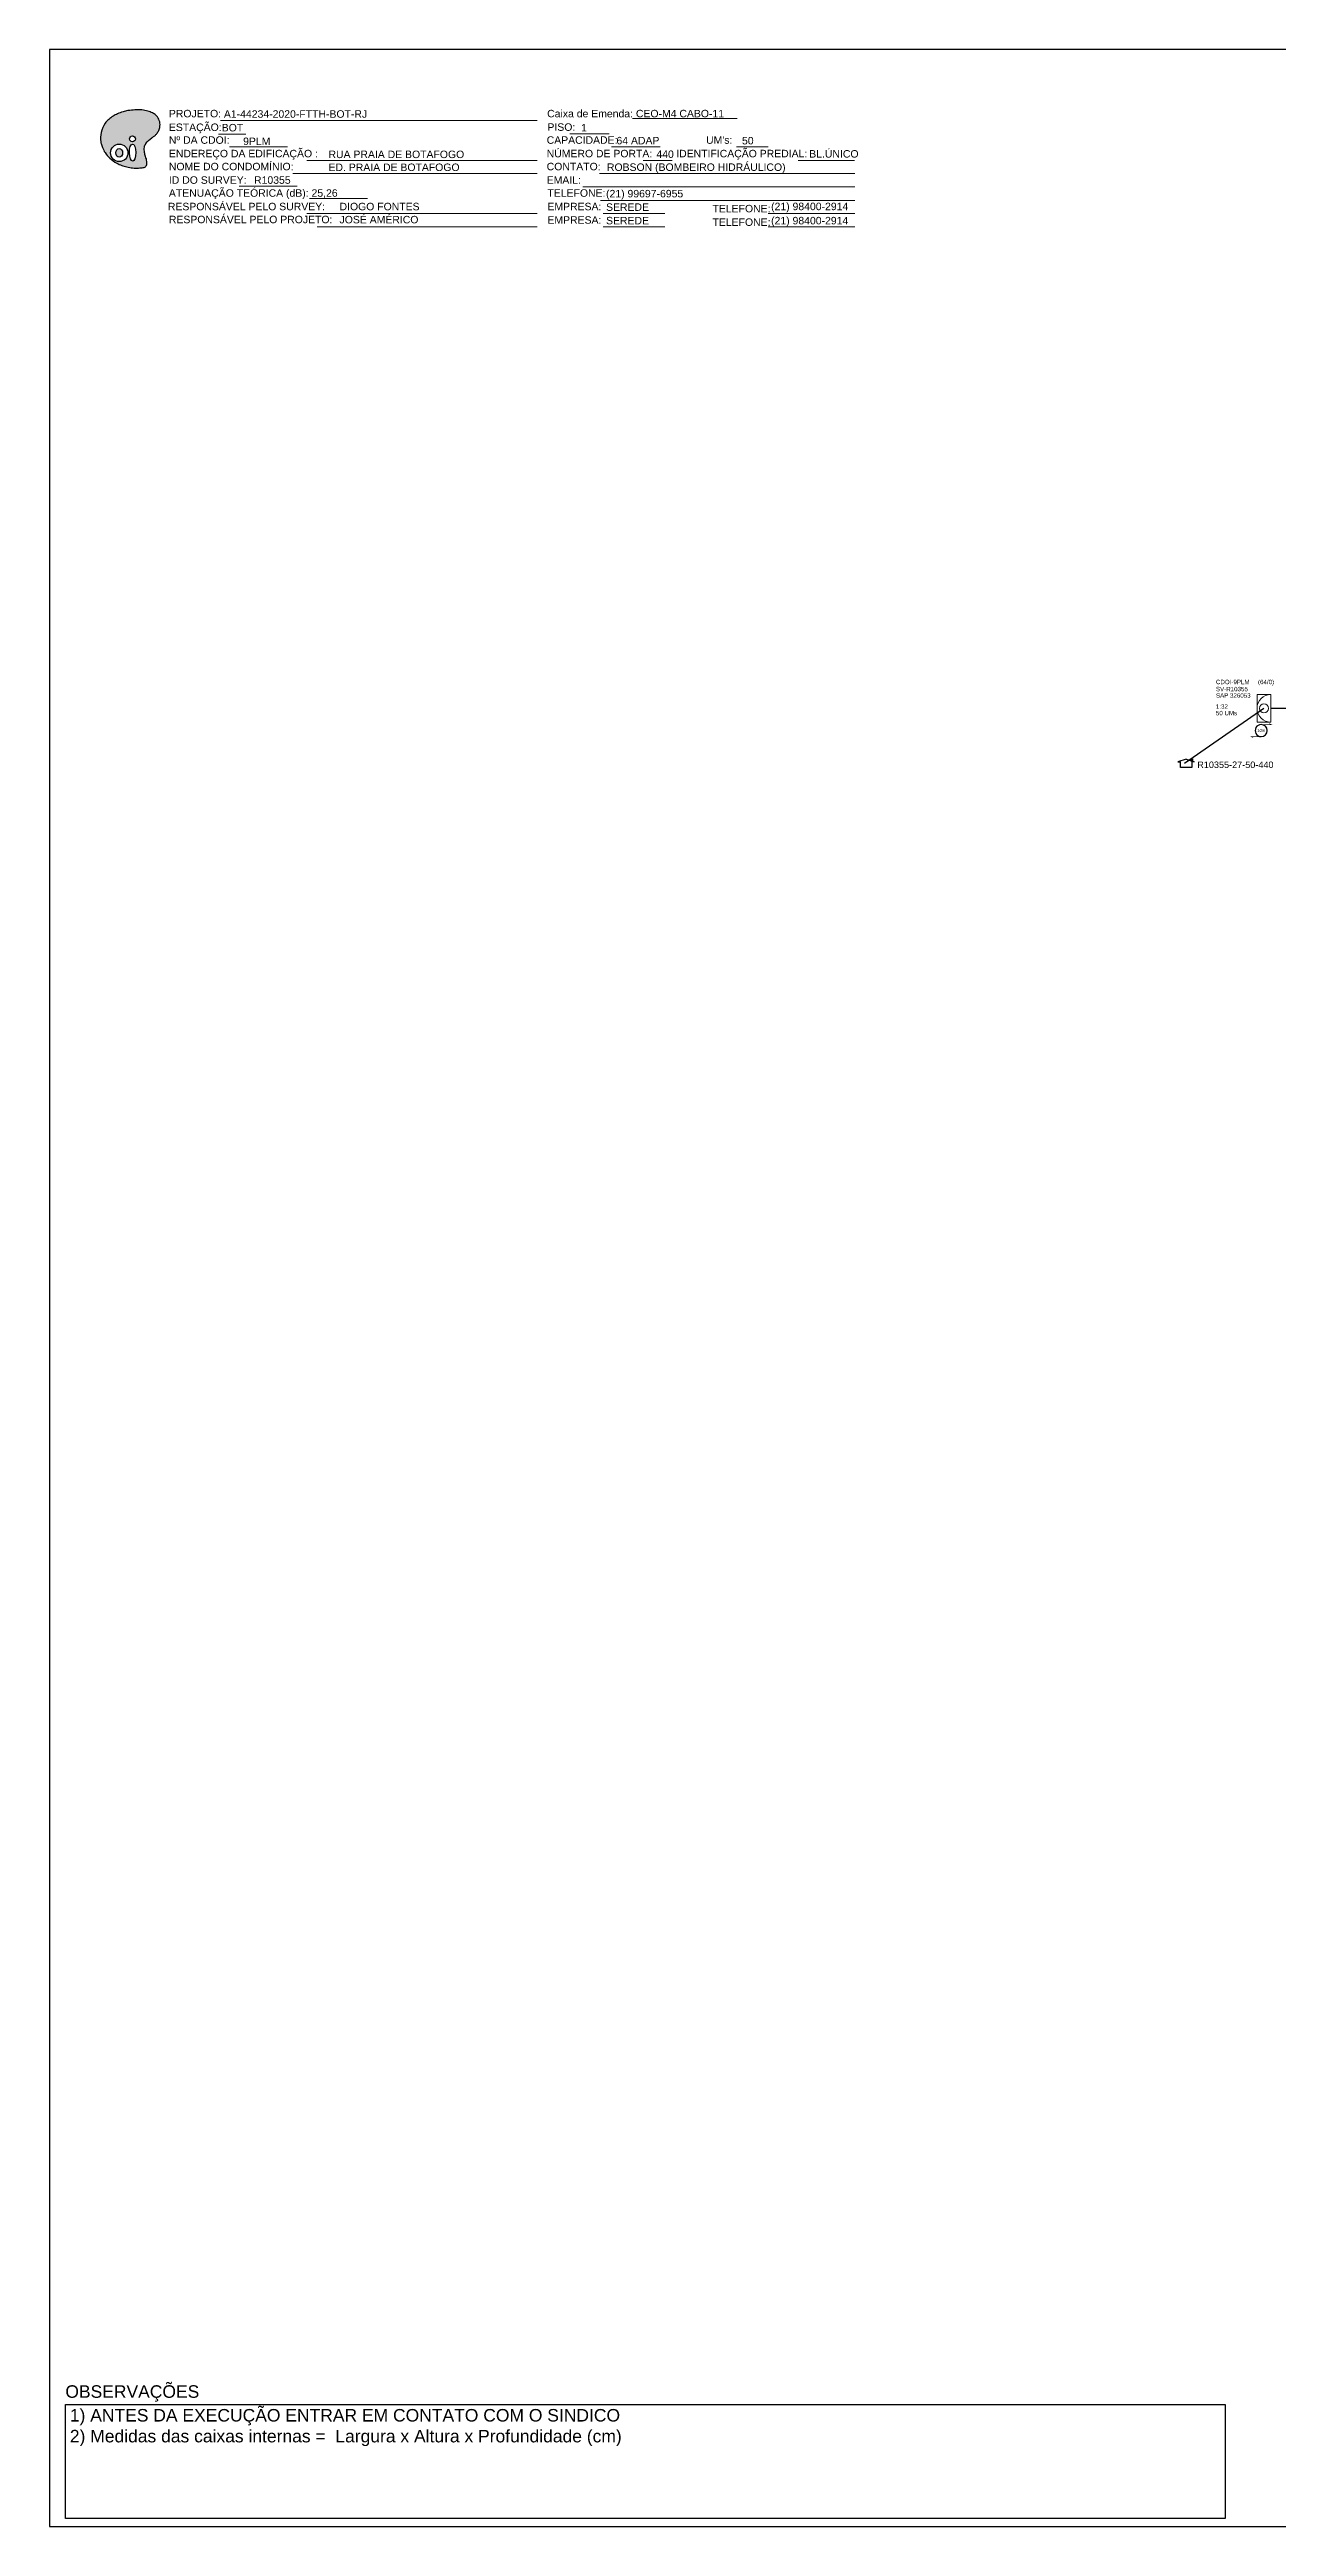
# Model space of a CAD drawing. Header units: millimetres. Extents: x 3753 to 6511, y 627 to 1221.
# Drawn here: x 4713 to 5007, y 627 to 1221 of the extents above; entities that cross this region are included whole.
import ezdxf
from ezdxf.enums import TextEntityAlignment as Align

# ---------------------------------------------------------------- set-up
doc = ezdxf.new("R2010")
doc.units = ezdxf.units.MM
doc.layers.add("20.0-LEGENDA DOS CDO'S", color=1, linetype='Continuous', lineweight=0)
for name, color, linetype in [('20.1-CDO_INTERIOR', 1, 'Continuous'), ('CD a instalar', 1, 'Continuous'), ('Folga', 1, 'Continuous'), ('SURVEYS', 7, 'Continuous'), ('SURVEYS_LEGENDAS', 7, 'Continuous')]:
    doc.layers.add(name, color=color, linetype=linetype)
doc.layers.add('DROP DE CLIENTE', color=140, linetype='Continuous', plot=False)
doc.styles.add('ARIAL', font='arial.ttf')

# ---------------------------------------------------------------- blocks, each defined once
blk = doc.blocks.new('OI')
h = blk.add_hatch(color=40)
edge = h.paths.add_edge_path()
edge.add_spline(control_points=[(4.35, -0.67), (3.92, -0.99), (3.26, -1.5), (2.81, -2.59), (2.9, -3.5), (3.06, -4.27), (3.31, -4.85), (3.37, -5.39), (3.4, -5.88), (3.2, -6.4), (2.54, -6.61), (1.65, -6.63), (0.55, -6.67), (-0.56, -6.42), (-1.61, -6.14), (-2.77, -5.61), (-3.92, -4.77), (-4.89, -3.7), (-5.34, -2.65), (-5.6, -1.94), (-5.85, -0.96), (-5.71, 0.47), (-5.1, 2.02), (-4.14, 3.02), (-3.3, 3.61), (-2.37, 4.16), (-1.36, 4.44), (-0.56, 4.7), (0.79, 4.85), (2.24, 4.97), (3.79, 4.57), (4.67, 4.21), (5.44, 3.65), (5.76, 2.99), (6.03, 2.21), (6.01, 1.46), (5.72, 0.64), (5.31, 0.08), (4.88, -0.38), (4.51, -0.55), (4.35, -0.67)], knot_values=[0, 0, 0, 0, 1.60434, 2.417191, 3.427595, 4.282808, 4.776746, 5.304182, 5.888771, 6.258406, 6.858137, 7.79129, 8.986195, 10.124242, 11.187857, 12.242908, 13.953784, 15.414161, 16.515391, 17.349188, 17.675853, 19.552021, 21.515531, 22.568638, 23.63245, 24.621084, 25.782718, 26.745347, 27.142653, 29.870543, 31.004649, 31.921532, 32.709589, 33.801391, 34.042471, 35.192333, 35.971461, 36.628871, 37.254359, 37.836911, 37.836911, 37.836911, 37.836911], degree=3, periodic=0)
h.paths.add_polyline_path([(1.13, -0.87, -1), (-0.04, -0.87, -1)], flags=16)
edge = h.paths.add_edge_path(flags=16)
edge.add_ellipse((0.56, -3.59), major_axis=(-0.02, 1.71), ratio=0.361305, start_angle=0, end_angle=360)
h.paths.add_polyline_path([(-0.36, -3.62, -1), (-3.8, -3.62, -1)], flags=16)
edge = h.paths.add_edge_path(flags=0)
edge.add_ellipse((-2.08, -3.62), major_axis=(0, 0.885), ratio=0.758294, start_angle=0, end_angle=360)
at = {"color": 40}
for centre, radius in [((-2.08, -3.62), 1.72), ((0.54, -0.87), 0.587)]:
    blk.add_circle(centre, radius, dxfattribs=at)
blk.add_ellipse((-2.08, -3.62), major_axis=(0, 0.885), ratio=0.758294, start_param=-3.141592653589792, end_param=3.141592653589792, dxfattribs=at)
blk.add_ellipse((0.56, -3.59), major_axis=(-0.02, 1.71), ratio=0.361305, dxfattribs=at)
at = {"color": 40, "start_tangent": (-0.800898, -0.598801), "end_tangent": (-0.800898, -0.598801)}
blk.add_spline([(4.35, -0.67), (3.2, -1.78), (2.9, -2.54), (2.92, -3.55), (3.12, -4.38), (3.28, -4.85), (3.37, -5.37), (3.35, -5.95), (3.2, -6.29), (2.66, -6.55), (1.73, -6.63), (0.54, -6.62), (-0.58, -6.41), (-1.6, -6.11), (-2.56, -5.67), (-3.95, -4.67), (-4.89, -3.56), (-5.37, -2.56), (-5.64, -1.78), (-5.72, -1.46), (-5.63, 0.42), (-4.84, 2.22), (-4.13, 2.99), (-3.27, 3.62), (-2.4, 4.09), (-1.3, 4.47), (-0.37, 4.72), (0.02, 4.77), (2.75, 4.8), (3.85, 4.53), (4.69, 4.16), (5.31, 3.68), (5.85, 2.73), (5.93, 2.5), (5.94, 1.35), (5.67, 0.62), (5.29, 0.08), (4.84, -0.36), (4.35, -0.67)], degree=3, dxfattribs=at)
blk = doc.blocks.new('A$C07E14978')
at = {"layer": 'Folga', "color": 1, "const_width": 0.137}
for points in [[(2.23, 0.28), (0.03, 0.28), (0.47, 0.06)], [(2.23, 2.92), (4.42, 2.92), (3.98, 3.13)]]:
    blk.add_lwpolyline(points, dxfattribs=at)
at = {"layer": 'Folga', "color": 1, "const_width": 0.146}
blk.add_lwpolyline([(2.23, 2.92, 1.000012), (2.23, 0.28, 0.999978)], format="xyb", close=True, dxfattribs=at)
at = {"layer": 'Folga', "color": 1}
blk.add_text('10m', height=0.659, dxfattribs=at).set_placement((1.38, 1.27))
blk = doc.blocks.new('LVLV')
for p, q in [((0, 0.0000254), (-0.0000251, 0.000018)), ((-0.0000251, 0.000018), (-0.0000173, 0.000018)), ((-0.0000172, 0), (-0.0000172, 0.0000179)), ((0.0000172, 0), (-0.0000172, 0)), ((0, 0.0000254), (0.0000251, 0.000018)), ((0.0000169, 0.0000264), (0.0000195, 0.0000264)), ((0.0000169, 0.0000205), (0.0000169, 0.0000264)), ((0.0000251, 0.000018), (0.0000172, 0.000018)), ((0.0000172, 0.000018), (0.0000172, 0)), ((0.0000195, 0.0000264), (0.0000195, 0.0000198))]:
    blk.add_line(p, q)

msp = doc.modelspace()

# ---------------------------------------------------------------- linework, layer by layer
at = {"linetype": 'Continuous'}
msp.add_lwpolyline([(5551.11, 1221.45), (4712.55, 1221.45), (4712.55, 627.45), (5551.11, 627.45), (5551.11, 1221.45)], dxfattribs=at)
at = {"color": 7, "lineweight": 0}
for points in [[(4753.07, 1201.17), (4759.62, 1201.17)], [(4753.59, 1204.45), (4829.56, 1204.45)], [(4837.36, 1201.21), (4846.84, 1201.21)], [(4852.4, 1204.94), (4877.54, 1204.94)], [(4755.74, 1198.1), (4769.68, 1198.1)], [(4774.31, 1194.87), (4829.56, 1194.87)], [(4847.41, 1198.1), (4859.03, 1198.1)], [(4854.99, 1194.87), (4861.94, 1194.87)], [(4877.35, 1198.1), (4885.01, 1198.1)], [(4892.16, 1194.87), (4905.72, 1194.87)], [(4758.06, 1188.69), (4772, 1188.69)], [(4770.89, 1191.75), (4829.56, 1191.75)], [(4840.48, 1188.52), (4905.75, 1188.52)], [(4844.52, 1191.75), (4905.75, 1191.75)], [(4774.31, 1182.17), (4829.56, 1182.17)], [(4774.93, 1185.72), (4788.87, 1185.72)], [(4844.77, 1185.28), (4905.75, 1185.28)], [(4845.38, 1182.17), (4860.18, 1182.17)], [(4884.98, 1182.17), (4905.75, 1182.17)], [(4776.8, 1178.93), (4829.56, 1178.93)], [(4845.38, 1178.93), (4860.18, 1178.93)], [(4884.98, 1178.93), (4905.75, 1178.93)]]:
    msp.add_lwpolyline(points, dxfattribs=at)
at = {"color": 0}
msp.add_lwpolyline([(4716.37, 656.69), (4994.62, 656.69), (4994.62, 629.35), (4716.37, 629.35)], close=True, dxfattribs=at)
at = {"layer": '20.1-CDO_INTERIOR', "lineweight": 18}
msp.add_lwpolyline([(5002.28, 1060.15), (5002.28, 1066.78), (5005.59, 1066.78), (5005.59, 1060.15)], close=True, dxfattribs=at)
msp.add_circle((5003.93, 1063.46), 1.06, dxfattribs=at)
msp.add_arc((5005.59, 1063.46), 3.32, 90.02759, 270.02759, dxfattribs=at)
at = {"layer": 'CD a instalar', "linetype": 'ByBlock', "const_width": 0.312}
msp.add_lwpolyline([(5029.36, 1063.46), (5005.59, 1063.46)], dxfattribs=at)
at = {"layer": 'DROP DE CLIENTE'}
msp.add_line((5003.93, 1063.46), (4984.87, 1050.26), dxfattribs=at)

# ---------------------------------------------------------------- block references
at = {"color": 7, "xscale": 1.213923925163967, "yscale": 1.213923925163954, "zscale": 1.213923925163967, "rotation": 0.1532896023949059}
msp.add_blockref('OI', (4731.79, 1201.08), dxfattribs=at)
at = {"layer": 'Folga', "xscale": 1.094724347616648, "yscale": 1.094724348373802, "zscale": 1.094724347556475}
msp.add_blockref('A$C07E14978', (5000.82, 1056.38), dxfattribs=at)
at = {"layer": 'SURVEYS', "color": 0, "xscale": 78000, "yscale": 78000, "zscale": 78000}
msp.add_blockref('LVLV', (4985.26, 1049.26), dxfattribs=at)

# ---------------------------------------------------------------- texts
at = {"color": 7, "lineweight": 0, "style": 'ARIAL'}
for s, height, p in [('PROJETO:', 1.793, (4741.19, 1205.2)), ('Caixa de Emenda: CEO-M4 CABO-11', 1.7927, (4831.95, 1205.2)), ('ESTAÇÃO:', 1.793, (4741.19, 1201.92)), ('Nº DA CDOI:', 1.7927, (4741.19, 1198.85)), ('CAPACIDADE:', 1.7927, (4831.84, 1198.85)), ('PISO:', 1.793, (4832.02, 1201.96)), ("UM's:", 1.793, (4870.08, 1198.85)), ('ENDEREÇO DA EDIFICAÇÃO :', 1.7927, (4741.19, 1195.61)), ('NOME DO CONDOMÍNIO:', 1.7927, (4741.19, 1192.5)), ('CONTATO:', 1.793, (4831.84, 1192.5)), ('NÚMERO DE PORTA:', 1.7927, (4831.84, 1195.61)), ('IDENTIFICAÇÃO PREDIAL:', 1.7927, (4862.92, 1195.61)), ('ATENUAÇÃO TEÓRICA (dB): 25,26', 1.7927, (4741.19, 1186.15)), ('ID DO SURVEY:', 1.7927, (4741.19, 1189.26)), ('EMAIL: ', 1.793, (4831.84, 1189.26)), ('RESPONSÁVEL PELO SURVEY:', 1.7927, (4740.95, 1182.91)), ('RESPONSÁVEL PELO PROJETO:', 1.7927, (4741.19, 1179.8)), ('TELEFONE:', 1.793, (4832.02, 1186.15)), ('EMPRESA:', 1.793, (4832.02, 1182.91)), ('TELEFONE:', 1.793, (4871.62, 1182.41)), ('EMPRESA:', 1.793, (4832.02, 1179.68)), ('TELEFONE:', 1.793, (4871.62, 1179.17))]:
    msp.add_text(s, height=height, dxfattribs=at).set_placement(p)
at = {"color": 7, "style": 'ARIAL'}
for s, height, p in [('A1-44234-2020-FTTH-BOT-RJ', 1.7927, (4754.39, 1205.1)), ('BOT', 1.793, (4753.87, 1201.82)), ('9PLM', 1.793, (4759, 1198.55)), ('  1  ', 1.793, (4838.71, 1201.81)), ('64 ADAP', 1.793, (4848.58, 1198.72)), ('50', 1.793, (4878.7, 1198.7)), ('RUA PRAIA DE BOTAFOGO', 1.7927, (4779.49, 1195.42)), ('ED. PRAIA DE BOTAFOGO', 1.7927, (4779.49, 1192.32)), ('ROBSON (BOMBEIRO HIDRÁULICO)', 1.7927, (4846.3, 1192.35)), ('  440', 1.793, (4856.77, 1195.46)), ('BL.ÚNICO', 1.793, (4894.83, 1195.54)), ('R10355', 1.793, (4761.63, 1189.26)), ('DIOGO FONTES', 1.7927, (4782.14, 1182.91)), ('SEREDE', 1.793, (4846.08, 1182.77)), ('(21) 99697-6955', 1.7927, (4846.08, 1186)), ('(21) 98400-2914', 1.7927, (4885.68, 1182.93)), ('JOSÉ AMÉRICO', 1.7927, (4782.14, 1179.77)), ('SEREDE', 1.793, (4846.08, 1179.53)), ('(21) 98400-2914', 1.7927, (4885.68, 1179.53))]:
    msp.add_text(s, height=height, dxfattribs=at).set_placement(p)
at = {"style": 'ARIAL'}
msp.add_text('OBSERVAÇÕES', height=3, dxfattribs=at).set_placement((4716.35, 658.31))
at = {"insert": (4717.43, 655.62), "char_height": 3, "width": 277.1819, "attachment_point": 1, "style": 'ARIAL'}
msp.add_mtext('1) ANTES DA EXECUÇÃO ENTRAR EM CONTATO COM O SINDICO \\P2) Medidas das caixas internas =  Largura x Altura x Profundidade (cm)\\P{\\fArial|b0|i0|c0|p34;\\H0.6957X;\\P} ', dxfattribs=at)
at = {"layer": "20.0-LEGENDA DOS CDO'S", "style": 'ARIAL'}
for s, p in [('CDOI-9PLM', (4992.41, 1069.26)), ('SV-R10355', (4992.41, 1067.56)), ('SAP 326053', (4992.41, 1066.02)), ('1:32', (4992.4, 1063.38)), ('50 UMs', (4992.4, 1061.8))]:
    msp.add_text(s, height=1.061, rotation=359.97241, dxfattribs=at).set_placement(p)
msp.add_text('(64/0)', height=1.061, rotation=359.97241, dxfattribs=at).set_placement((5004.44, 1069.26), align=Align.CENTER)
at = {"layer": 'SURVEYS_LEGENDAS', "color": 0, "style": 'ARIAL'}
msp.add_text('R10355-27-50-440', height=1.56, dxfattribs=at).set_placement((4987.93, 1049.15))

doc.saveas('drawing.dxf')
